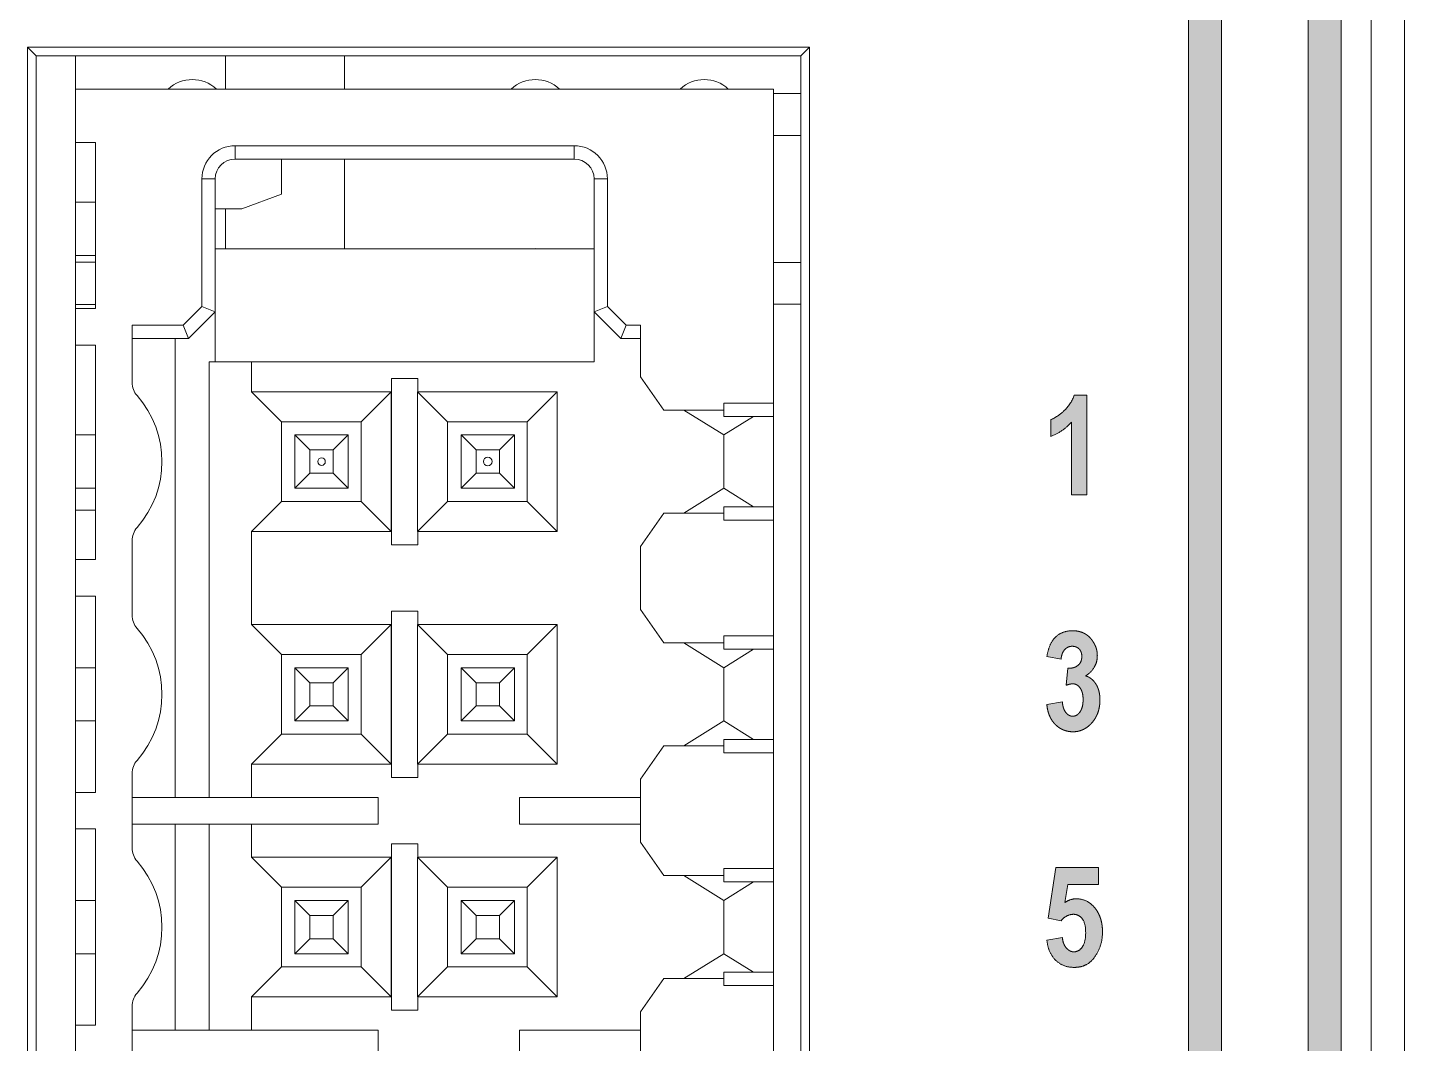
# Model space of a CAD drawing. Extents: x 222 to 1672, y 144 to 807.
# Drawn here: x 453.25 to 473.96, y 427.89 to 443.16 of the extents above; entities that cross this region are included whole.
import ezdxf

# ---------------------------------------------------------------- set-up
doc = ezdxf.new("R2010")
doc.units = 0
doc.header["$LTSCALE"] = 2
doc.header["$MEASUREMENT"] = 0
doc.linetypes.add('PHANTOM', pattern=[12.7, 6.35, -1.27, 1.27, -1.27, 1.27, -1.27])
doc.layers.get('0').update_dxf_attribs({"linetype": 'CONTINUOUS'})
doc.layers.add('DIM', color=7, linetype='CONTINUOUS')

msp = doc.modelspace()

# ---------------------------------------------------------------- hatches: boundary and pattern name
at = {"layer": 'DIM', "lineweight": 5}
for points in [[(470.71272, 463.32772), (470.71272, 393.826), (468.46272, 391.576), (468.46272, 390.86889), (471.21272, 393.61889), (471.21272, 463.53483), (468.46272, 466.28483), (468.46272, 465.57772)], [(473.01272, 392.87331), (473.01272, 464.28042), (472.02082, 465.27231), (472.02082, 464.56521), (472.51272, 464.07331), (472.51272, 393.08042), (472.02082, 392.58852), (472.02082, 391.88141)]]:
    msp.add_hatch(color=256, dxfattribs=at).paths.add_polyline_path(points, flags=0)
h = msp.add_hatch(color=256, dxfattribs=at)
edge = h.paths.add_edge_path(flags=0)
edge.add_line((468.64181, 437.26673), (468.64181, 437.01349))
edge.add_spline(control_points=[(468.64181, 437.01349), (468.70081, 437.03742), (468.7574, 437.0659), (468.86231, 437.13853), (468.90953, 437.18164), (468.9535, 437.22777)], knot_values=[0, 0, 0, 0, 0.5, 0.5, 1, 1, 1, 1], weights=[1, 1, 1, 1, 1, 1], degree=3, periodic=0)
edge.add_line((468.9535, 437.22777), (468.9535, 436.13686))
edge.add_line((468.9535, 436.13686), (469.18727, 436.13686))
edge.add_line((469.18727, 436.13686), (469.18727, 437.63686))
edge.add_line((469.18727, 437.63686), (468.9952, 437.63686))
edge.add_spline(control_points=[(468.9952, 437.63686), (468.96743, 437.55316), (468.91967, 437.47747), (468.82549, 437.38446), (468.79191, 437.35603), (468.7212, 437.305), (468.68228, 437.28473), (468.64181, 437.26673)], knot_values=[0, 0, 0, 0, 0.5, 0.5, 0.75, 0.75, 1, 1, 1, 1], weights=[1, 1, 1, 1, 1, 1, 1, 1], degree=3, periodic=0)
h = msp.add_hatch(color=256, dxfattribs=at)
edge = h.paths.add_edge_path(flags=0)
edge.add_spline(control_points=[(469.12883, 433.05937), (469.12839, 433.04076), (469.12756, 433.00536), (469.11901, 432.9555), (469.10533, 432.9117), (469.08548, 432.87503), (469.06188, 432.8455), (469.03528, 432.82352), (469.00527, 432.81011), (468.98417, 432.80847), (468.97359, 432.80764)], knot_values=[0, 0, 0, 0, 0.17047561, 0.32435805, 0.46235463, 0.58933445, 0.70442305, 0.80701181, 0.90328386, 1, 1, 1, 1], weights=[1, 1, 1, 1, 1, 1, 1, 1, 1, 1, 1], degree=3, periodic=0)
edge.add_spline(control_points=[(468.97359, 432.80764), (468.96386, 432.80825), (468.94443, 432.80947), (468.91655, 432.82053), (468.89122, 432.83858), (468.86792, 432.86285), (468.84821, 432.89386), (468.83309, 432.93121), (468.82211, 432.97442), (468.81885, 433.00553), (468.81714, 433.02193)], knot_values=[0, 0, 0, 0, 0.09978682, 0.19919653, 0.3033972, 0.41777866, 0.5431016, 0.67874571, 0.83058698, 1, 1, 1, 1], weights=[1, 1, 1, 1, 1, 1, 1, 1, 1, 1, 1], degree=3, periodic=0)
edge.add_line((468.81714, 433.02193), (468.58337, 432.98297))
edge.add_spline(control_points=[(468.58337, 432.98297), (468.58504, 432.96751), (468.58831, 432.93732), (468.5974, 432.89362), (468.60878, 432.85231), (468.62349, 432.81356), (468.64087, 432.77719), (468.66089, 432.74318), (468.68424, 432.71201), (468.71012, 432.6835), (468.7379, 432.65752), (468.76791, 432.63539), (468.79917, 432.61621), (468.83204, 432.6007), (468.86645, 432.58876), (468.90233, 432.58023), (468.93975, 432.57497), (468.96525, 432.57424), (468.97816, 432.57387)], knot_values=[0, 0, 0, 0, 0.07412331, 0.14472781, 0.21259122, 0.27828776, 0.34213527, 0.40462425, 0.46617507, 0.52749911, 0.58810882, 0.64724021, 0.70499945, 0.76279314, 0.82018025, 0.87839377, 0.93847773, 1, 1, 1, 1], weights=[1, 1, 1, 1, 1, 1, 1, 1, 1, 1, 1, 1, 1, 1, 1, 1, 1, 1, 1], degree=3, periodic=0)
edge.add_spline(control_points=[(468.97816, 432.57387), (468.99167, 432.57428), (469.01846, 432.57508), (469.0578, 432.5816), (469.09573, 432.59245), (469.1323, 432.60724), (469.16718, 432.62682), (469.20097, 432.64995), (469.23293, 432.67792), (469.26305, 432.70971), (469.29102, 432.74445), (469.31547, 432.78194), (469.33581, 432.82186), (469.35311, 432.86369), (469.36616, 432.90798), (469.37504, 432.95449), (469.3812, 433.00309), (469.38178, 433.03631), (469.38207, 433.05328)], knot_values=[0, 0, 0, 0, 0.05813497, 0.11518482, 0.17100576, 0.22758443, 0.28443857, 0.34279925, 0.40344932, 0.46674195, 0.53102625, 0.595073, 0.65891116, 0.72351477, 0.78953184, 0.8571599, 0.92705732, 1, 1, 1, 1], weights=[1, 1, 1, 1, 1, 1, 1, 1, 1, 1, 1, 1, 1, 1, 1, 1, 1, 1, 1], degree=3, periodic=0)
edge.add_spline(control_points=[(469.38207, 433.05328), (469.3819, 433.06495), (469.38156, 433.08772), (469.37888, 433.1212), (469.37383, 433.15305), (469.36771, 433.18367), (469.35897, 433.21255), (469.34904, 433.24024), (469.33691, 433.26632), (469.32277, 433.29073), (469.30748, 433.31337), (469.29083, 433.33399), (469.27324, 433.35266), (469.2543, 433.36906), (469.23443, 433.38359), (469.21321, 433.39569), (469.19115, 433.40629), (469.17557, 433.41121), (469.16779, 433.41367)], knot_values=[0, 0, 0, 0, 0.07779244, 0.15175191, 0.22357525, 0.29267284, 0.35964653, 0.42446906, 0.48860723, 0.55101084, 0.6123427, 0.67053351, 0.7274531, 0.78305187, 0.83729346, 0.89122646, 0.94568259, 1, 1, 1, 1], weights=[1, 1, 1, 1, 1, 1, 1, 1, 1, 1, 1, 1, 1, 1, 1, 1, 1, 1, 1], degree=3, periodic=0)
edge.add_spline(control_points=[(469.16779, 433.41367), (469.21868, 433.44875), (469.26565, 433.49111), (469.31236, 433.56989), (469.32436, 433.5989), (469.33967, 433.65838), (469.34212, 433.689), (469.34311, 433.71988)], knot_values=[0, 0, 0, 0, 0.5, 0.5, 0.75, 0.75, 1, 1, 1, 1], weights=[1, 1, 1, 1, 1, 1, 1, 1], degree=3, periodic=0)
edge.add_spline(control_points=[(469.34311, 433.71988), (469.34285, 433.73146), (469.34233, 433.75453), (469.33717, 433.78875), (469.32934, 433.82228), (469.3183, 433.85499), (469.30421, 433.88691), (469.28678, 433.91792), (469.26622, 433.94827), (469.2427, 433.97737), (469.21701, 434.00492), (469.18798, 434.02832), (469.15728, 434.04871), (469.12399, 434.06477), (469.08885, 434.07771), (469.05138, 434.08678), (469.01171, 434.09236), (468.98447, 434.09302), (468.97055, 434.09336)], knot_values=[0, 0, 0, 0, 0.05908942, 0.11767525, 0.17620613, 0.23466595, 0.29355309, 0.35405953, 0.41596139, 0.4804162, 0.54487726, 0.60779952, 0.670277, 0.73257396, 0.79597172, 0.86102903, 0.92898922, 1, 1, 1, 1], weights=[1, 1, 1, 1, 1, 1, 1, 1, 1, 1, 1, 1, 1, 1, 1, 1, 1, 1, 1], degree=3, periodic=0)
edge.add_spline(control_points=[(468.97055, 434.09336), (468.91934, 434.0921), (468.86838, 434.08556), (468.77373, 434.04708), (468.73085, 434.01741), (468.66364, 433.94202), (468.63906, 433.89612), (468.60361, 433.80251), (468.59265, 433.75341), (468.58337, 433.70375)], knot_values=[0, 0, 0, 0, 0.25, 0.25, 0.5, 0.5, 0.75, 0.75, 1, 1, 1, 1], weights=[1, 1, 1, 1, 1, 1, 1, 1, 1, 1], degree=3, periodic=0)
edge.add_line((468.58337, 433.70375), (468.79766, 433.66478))
edge.add_spline(control_points=[(468.79766, 433.66478), (468.79945, 433.67998), (468.80284, 433.70875), (468.81447, 433.74866), (468.8309, 433.78276), (468.85195, 433.81081), (468.87676, 433.83242), (468.90373, 433.84828), (468.93318, 433.85792), (468.95353, 433.85903), (468.96385, 433.85959)], knot_values=[0, 0, 0, 0, 0.16194959, 0.30655007, 0.43831129, 0.56110682, 0.67540773, 0.78477207, 0.89086849, 1, 1, 1, 1], weights=[1, 1, 1, 1, 1, 1, 1, 1, 1, 1, 1], degree=3, periodic=0)
edge.add_spline(control_points=[(468.96385, 433.85959), (468.97405, 433.85918), (468.99383, 433.85837), (469.02208, 433.85059), (469.04724, 433.83746), (469.06936, 433.81973), (469.08759, 433.79733), (469.10048, 433.77044), (469.10818, 433.73978), (469.10895, 433.7181), (469.10935, 433.70679)], knot_values=[0, 0, 0, 0, 0.128392, 0.24917171, 0.36594534, 0.48427263, 0.60439962, 0.72688955, 0.85757027, 1, 1, 1, 1], weights=[1, 1, 1, 1, 1, 1, 1, 1, 1, 1, 1], degree=3, periodic=0)
edge.add_spline(control_points=[(469.10935, 433.70679), (469.10881, 433.69321), (469.10778, 433.66723), (469.09701, 433.63073), (469.07978, 433.59847), (469.06256, 433.582), (469.05395, 433.57377)], knot_values=[0, 0, 0, 0, 0.27298688, 0.52221665, 0.76123093, 1, 1, 1, 1], weights=[1, 1, 1, 1, 1, 1, 1], degree=3, periodic=0)
edge.add_spline(control_points=[(469.05395, 433.57377), (469.04398, 433.56639), (469.02369, 433.55135), (468.98682, 433.53742), (468.94558, 433.52905), (468.91641, 433.52864), (468.90115, 433.52842)], knot_values=[0, 0, 0, 0, 0.22771199, 0.46352068, 0.71916438, 1, 1, 1, 1], weights=[1, 1, 1, 1, 1, 1, 1], degree=3, periodic=0)
edge.add_line((468.90115, 433.52842), (468.87558, 433.27304))
edge.add_spline(control_points=[(468.87558, 433.27304), (468.88486, 433.27635), (468.90264, 433.28269), (468.92877, 433.28913), (468.95271, 433.29402), (468.96809, 433.29445), (468.97542, 433.29465)], knot_values=[0, 0, 0, 0, 0.28789967, 0.55114676, 0.7861535, 1, 1, 1, 1], weights=[1, 1, 1, 1, 1, 1, 1], degree=3, periodic=0)
edge.add_spline(control_points=[(468.97542, 433.29465), (468.98579, 433.29393), (469.00645, 433.29248), (469.03568, 433.2795), (469.06239, 433.25954), (469.0857, 433.23164), (469.10516, 433.19716), (469.11894, 433.15629), (469.12758, 433.10975), (469.1284, 433.07676), (469.12883, 433.05937)], knot_values=[0, 0, 0, 0, 0.09956451, 0.19816423, 0.30297671, 0.41878204, 0.54575416, 0.68242551, 0.83257821, 1, 1, 1, 1], weights=[1, 1, 1, 1, 1, 1, 1, 1, 1, 1, 1], degree=3, periodic=0)
h = msp.add_hatch(color=256, dxfattribs=at)
edge = h.paths.add_edge_path(flags=0)
edge.add_spline(control_points=[(469.16779, 429.55512), (469.16684, 429.49198), (469.16245, 429.42717), (469.12211, 429.34172), (469.10304, 429.31554), (469.05317, 429.27588), (469.02219, 429.2654), (468.99033, 429.26413)], knot_values=[0, 0, 0, 0, 0.5, 0.5, 0.75, 0.75, 1, 1, 1, 1], weights=[1, 1, 1, 1, 1, 1, 1, 1], degree=3, periodic=0)
edge.add_spline(control_points=[(468.99033, 429.26413), (468.9802, 429.26487), (468.95978, 429.26635), (468.93009, 429.27767), (468.90237, 429.29644), (468.87597, 429.32115), (468.85323, 429.35262), (468.8355, 429.38985), (468.82296, 429.43229), (468.81913, 429.46261), (468.81714, 429.47842)], knot_values=[0, 0, 0, 0, 0.10076873, 0.20307102, 0.3118128, 0.43261785, 0.56136457, 0.69604168, 0.84151076, 1, 1, 1, 1], weights=[1, 1, 1, 1, 1, 1, 1, 1, 1, 1, 1], degree=3, periodic=0)
edge.add_line((468.81714, 429.47842), (468.58337, 429.43946))
edge.add_spline(control_points=[(468.58337, 429.43946), (468.59026, 429.38611), (468.60104, 429.33305), (468.64071, 429.23407), (468.66893, 429.18709), (468.74319, 429.10979), (468.78802, 429.07914), (468.88739, 429.03855), (468.94108, 429.03126), (468.9949, 429.03037)], knot_values=[0, 0, 0, 0, 0.25, 0.25, 0.5, 0.5, 0.75, 0.75, 1, 1, 1, 1], weights=[1, 1, 1, 1, 1, 1, 1, 1, 1, 1], degree=3, periodic=0)
edge.add_spline(control_points=[(468.9949, 429.03037), (469.02659, 429.03143), (469.05819, 429.03323), (469.12017, 429.04707), (469.15019, 429.05772), (469.23371, 429.1021), (469.27972, 429.14931), (469.34909, 429.25549), (469.37634, 429.31359), (469.41246, 429.43483), (469.41961, 429.49737), (469.42103, 429.56091)], knot_values=[0, 0, 0, 0, 0.125, 0.125, 0.25, 0.25, 0.5, 0.5, 0.75, 0.75, 1, 1, 1, 1], weights=[1, 1, 1, 1, 1, 1, 1, 1, 1, 1, 1, 1], degree=3, periodic=0)
edge.add_spline(control_points=[(469.42103, 429.56091), (469.42066, 429.58041), (469.41991, 429.61861), (469.41321, 429.67445), (469.40329, 429.72755), (469.38805, 429.77746), (469.36927, 429.82466), (469.34602, 429.86892), (469.3187, 429.91044), (469.29704, 429.93532), (469.28619, 429.94778)], knot_values=[0, 0, 0, 0, 0.13938408, 0.27301762, 0.40163792, 0.52511824, 0.64555613, 0.76432401, 0.88203248, 1, 1, 1, 1], weights=[1, 1, 1, 1, 1, 1, 1, 1, 1, 1, 1], degree=3, periodic=0)
edge.add_spline(control_points=[(469.28619, 429.94778), (469.25212, 429.98306), (469.2129, 430.01366), (469.1242, 430.05349), (469.07502, 430.06158), (469.02594, 430.06284)], knot_values=[0, 0, 0, 0, 0.5, 0.5, 1, 1, 1, 1], weights=[1, 1, 1, 1, 1, 1], degree=3, periodic=0)
edge.add_spline(control_points=[(469.02594, 430.06284), (468.99563, 430.0613), (468.96574, 430.05729), (468.90805, 430.03738), (468.88138, 430.02233), (468.85549, 430.00622)], knot_values=[0, 0, 0, 0, 0.5, 0.5, 1, 1, 1, 1], weights=[1, 1, 1, 1, 1, 1], degree=3, periodic=0)
edge.add_line((468.85549, 430.00622), (468.89719, 430.27712))
edge.add_line((468.89719, 430.27712), (469.36259, 430.27712))
edge.add_line((469.36259, 430.27712), (469.36259, 430.53037))
edge.add_line((469.36259, 430.53037), (468.71974, 430.53037))
edge.add_line((468.71974, 430.53037), (468.60285, 429.77063))
edge.add_line((468.60285, 429.77063), (468.79705, 429.73167))
edge.add_spline(control_points=[(468.79705, 429.73167), (468.82109, 429.75863), (468.84751, 429.78406), (468.90999, 429.81921), (468.94571, 429.82784), (468.98181, 429.82907)], knot_values=[0, 0, 0, 0, 0.5, 0.5, 1, 1, 1, 1], weights=[1, 1, 1, 1, 1, 1], degree=3, periodic=0)
edge.add_spline(control_points=[(468.98181, 429.82907), (469.0131, 429.82854), (469.04446, 429.82097), (469.09635, 429.78682), (469.11773, 429.76299), (469.16212, 429.6809), (469.16676, 429.61718), (469.16779, 429.55512)], knot_values=[0, 0, 0, 0, 0.25, 0.25, 0.5, 0.5, 1, 1, 1, 1], weights=[1, 1, 1, 1, 1, 1, 1, 1], degree=3, periodic=0)

# ---------------------------------------------------------------- linework, layer by layer
at = {"linetype": 'Continuous', "lineweight": 5}
for p, q in [((473.46272, 380.57686), (473.46272, 476.57686)), ((473.96272, 476.57686), (473.96272, 380.57686)), ((473.01272, 392.87331), (473.01272, 464.28042)), ((472.51272, 464.07331), (472.51272, 393.08041)), ((471.21272, 393.61889), (471.21272, 463.53483)), ((470.71272, 463.32773), (470.71272, 393.826)), ((465.01374, 442.86788), (453.2517, 442.86788)), ((453.2517, 442.86788), (453.2517, 398.90584)), ((453.38272, 442.73686), (453.2517, 442.86788)), ((464.88272, 442.73686), (465.01374, 442.86788)), ((465.01374, 398.90584), (465.01374, 442.86788)), ((453.38272, 442.73686), (464.88272, 442.73686)), ((453.38272, 399.03686), (453.38272, 442.73686)), ((453.97398, 442.73686), (453.97398, 442.23684)), ((456.22998, 442.23684), (456.22998, 442.73686)), ((458.01998, 442.23684), (458.01998, 442.73686)), ((464.88272, 442.73686), (464.88272, 399.03686)), ((453.97398, 442.23684), (464.47398, 442.23684)), ((453.97398, 441.43684), (453.97398, 442.23684)), ((464.47398, 437.51684), (464.47398, 442.23684)), ((464.88272, 442.17184), (464.47398, 442.17184)), ((453.97398, 441.43684), (454.27398, 441.43684)), ((453.97398, 441.43684), (453.97398, 438.93684)), ((454.27398, 438.93684), (454.27398, 441.43684)), ((456.37398, 441.38684), (461.47398, 441.38684)), ((456.37398, 441.38684), (456.37398, 441.18684)), ((461.47398, 441.38684), (461.47398, 441.18684)), ((464.88272, 441.54184), (464.47398, 441.54184)), ((456.37398, 441.18684), (461.47398, 441.18684)), ((457.07398, 440.65584), (457.07398, 441.18684)), ((458.01998, 439.83684), (458.01998, 441.18684)), ((455.87398, 438.96968), (455.87398, 440.88684)), ((455.87398, 440.88684), (456.07398, 440.88684)), ((456.07398, 438.88684), (456.07398, 440.88684)), ((461.97398, 440.88684), (461.77398, 440.88684)), ((461.77398, 440.88684), (461.77398, 438.88684)), ((461.97398, 440.88684), (461.97398, 438.96968)), ((454.27398, 440.53684), (453.97398, 440.53684)), ((456.47398, 440.43684), (457.07398, 440.65584)), ((456.07398, 440.43684), (456.47398, 440.43684)), ((456.22998, 439.83684), (456.22998, 440.43684)), ((454.27398, 439.73684), (453.97398, 439.73684)), ((461.77398, 439.83684), (456.07398, 439.83684)), ((454.27398, 439.63684), (453.97398, 439.63684)), ((464.88272, 439.63184), (464.47398, 439.63184)), ((453.97398, 438.99684), (454.27398, 438.99684)), ((453.97398, 438.93684), (454.27398, 438.93684)), ((453.97398, 438.38684), (453.97398, 438.93684)), ((455.59114, 438.68684), (455.87398, 438.96968)), ((455.67398, 438.48684), (456.07398, 438.88684)), ((456.07398, 438.88684), (455.87398, 438.96968)), ((456.07398, 438.88684), (456.07398, 438.13684)), ((461.77398, 438.88684), (461.97398, 438.96968)), ((461.77398, 438.88684), (462.17398, 438.48684)), ((461.77398, 438.13684), (461.77398, 438.88684)), ((461.97398, 438.96968), (462.25682, 438.68684)), ((464.88272, 439.00184), (464.47398, 439.00184)), ((455.59114, 438.68684), (454.82398, 438.68684)), ((454.82398, 437.82702), (454.82398, 438.68684)), ((455.67398, 438.48684), (455.59114, 438.68684)), ((462.17398, 438.48684), (462.25682, 438.68684)), ((462.47398, 438.68684), (462.25682, 438.68684)), ((462.47398, 438.68684), (462.47398, 437.91184)), ((455.67398, 438.48684), (454.82398, 438.48684)), ((455.47398, 431.58684), (455.47398, 438.48684)), ((462.47398, 438.48684), (462.17398, 438.48684)), ((453.97398, 438.38684), (454.27398, 438.38684)), ((453.97398, 438.38684), (453.97398, 435.16184)), ((454.27398, 438.38684), (454.27398, 435.16184)), ((456.61935, 438.13684), (455.98398, 438.13684)), ((455.98398, 438.13684), (455.98398, 431.58684)), ((456.61935, 438.13684), (456.61935, 437.68684)), ((456.61935, 438.13684), (461.77398, 438.13684)), ((459.12398, 437.88684), (458.72398, 437.88684)), ((458.72398, 437.88684), (458.72398, 435.38684)), ((459.12398, 437.68684), (459.12398, 437.88684)), ((462.47398, 437.91184), (462.82398, 437.41184)), ((456.61935, 437.68684), (457.06939, 437.23685)), ((458.71935, 437.68684), (456.61935, 437.68684)), ((458.71935, 437.68684), (458.26935, 437.23684)), ((458.71935, 435.58684), (458.71935, 437.68684)), ((459.11935, 437.68684), (459.12398, 437.68684)), ((459.11935, 437.68684), (459.56935, 437.23684)), ((459.11935, 437.68684), (459.11935, 435.58684)), ((461.21935, 437.68684), (459.12398, 437.68684)), ((461.21935, 437.68684), (460.76935, 437.23684)), ((461.21935, 435.58684), (461.21935, 437.68684)), ((463.72398, 437.51684), (464.47398, 437.51684)), ((463.72398, 437.41184), (463.72398, 437.51684)), ((464.47398, 437.51684), (464.47398, 437.31684)), ((458.26935, 437.23684), (457.06936, 437.23684)), ((457.0694, 437.23684), (457.0694, 436.03684)), ((458.26935, 436.03684), (458.26935, 437.23684)), ((460.76935, 437.23684), (459.56935, 437.23684)), ((459.56935, 437.23684), (459.56935, 436.03684)), ((460.76935, 436.03684), (460.76935, 437.23684)), ((463.72398, 437.41184), (462.82398, 437.41184)), ((463.12398, 437.41184), (463.72398, 437.03684)), ((463.72398, 437.41184), (463.72398, 437.31684)), ((464.47398, 437.31684), (463.72398, 437.31684)), ((463.72398, 437.03684), (464.17197, 437.31684)), ((464.47398, 435.95684), (464.47398, 437.31684)), ((454.27398, 437.03684), (453.97398, 437.03684)), ((458.07398, 437.03684), (457.27398, 437.03684)), ((457.27398, 437.03684), (457.49898, 436.81184)), ((457.27398, 437.03684), (457.27398, 436.23684)), ((458.07398, 437.03684), (457.84898, 436.81184)), ((458.07398, 436.23684), (458.07398, 437.03684)), ((460.57398, 437.03684), (459.77398, 437.03684)), ((459.77398, 437.03684), (459.99898, 436.81184)), ((459.77398, 437.03684), (459.77398, 436.23684)), ((460.57398, 437.03684), (460.34898, 436.81184)), ((460.57398, 436.23684), (460.57398, 437.03684)), ((463.72398, 437.03684), (463.72398, 436.23684)), ((457.84898, 436.81184), (457.49898, 436.81184)), ((457.49898, 436.81184), (457.49898, 436.46184)), ((457.84898, 436.46184), (457.84898, 436.81184)), ((460.34898, 436.81184), (459.99898, 436.81184)), ((459.99898, 436.81184), (459.99898, 436.46184)), ((460.34898, 436.46184), (460.34898, 436.81184)), ((457.27398, 436.23684), (457.49898, 436.46184)), ((457.49898, 436.46184), (457.84898, 436.46184)), ((458.07398, 436.23684), (457.84898, 436.46184)), ((459.77398, 436.23684), (459.99898, 436.46184)), ((459.99898, 436.46184), (460.34898, 436.46184)), ((460.57398, 436.23684), (460.34898, 436.46184)), ((454.27398, 436.23684), (453.97398, 436.23684)), ((457.27398, 436.23684), (458.07398, 436.23684)), ((459.77398, 436.23684), (460.57398, 436.23684)), ((463.72398, 436.23684), (463.12398, 435.86184)), ((464.17199, 435.95684), (463.72398, 436.23684)), ((456.61935, 435.58684), (457.06939, 436.03683)), ((457.06936, 436.03684), (458.26935, 436.03684)), ((458.71935, 435.58684), (458.26935, 436.03684)), ((459.11935, 435.58684), (459.56935, 436.03684)), ((459.56935, 436.03684), (460.76935, 436.03684)), ((461.21935, 435.58684), (460.76935, 436.03684)), ((453.97398, 435.90684), (454.27398, 435.90684)), ((462.82398, 435.86184), (462.47398, 435.36184)), ((463.72398, 435.86184), (462.82398, 435.86184)), ((463.72398, 435.95684), (463.72398, 435.86184)), ((464.47398, 435.95684), (463.72398, 435.95684)), ((463.72398, 435.75684), (463.72398, 435.86184)), ((464.47398, 435.95684), (464.47398, 435.75684)), ((456.61935, 435.58684), (456.61935, 434.18684)), ((456.61935, 435.58684), (458.71935, 435.58684)), ((459.11935, 435.58684), (459.12398, 435.58684)), ((459.12398, 435.58684), (461.21935, 435.58684)), ((459.12398, 435.38684), (459.12398, 435.58684)), ((463.72398, 435.75684), (464.47398, 435.75684)), ((464.47398, 434.01684), (464.47398, 435.75684)), ((454.82398, 435.44584), (454.82398, 434.32702)), ((458.72398, 435.38684), (459.12398, 435.38684)), ((462.47398, 434.41184), (462.47398, 435.36184)), ((453.97398, 435.16184), (453.97398, 434.61184)), ((454.27398, 435.16184), (453.97398, 435.16184)), ((453.97398, 434.61184), (454.27398, 434.61184)), ((453.97398, 434.61184), (453.97398, 431.66184)), ((454.27398, 431.66184), (454.27398, 434.61184)), ((459.12398, 434.38684), (458.72398, 434.38684)), ((458.72398, 434.38684), (458.72398, 431.88684)), ((459.12398, 434.18684), (459.12398, 434.38684)), ((462.47398, 434.41184), (462.82398, 433.91184)), ((458.71935, 434.18684), (456.61935, 434.18684)), ((456.61935, 434.18684), (457.06939, 433.73685)), ((458.71935, 434.18684), (458.26935, 433.73684)), ((458.71935, 432.08684), (458.71935, 434.18684)), ((459.11935, 434.18684), (459.12398, 434.18684)), ((459.11935, 434.18684), (459.56935, 433.73684)), ((459.11935, 434.18684), (459.11935, 432.08684)), ((461.21935, 434.18684), (459.12398, 434.18684)), ((461.21935, 434.18684), (460.76935, 433.73684)), ((461.21935, 432.08684), (461.21935, 434.18684)), ((463.72398, 433.91184), (462.82398, 433.91184)), ((463.12398, 433.91184), (463.72398, 433.53684)), ((463.72398, 434.01684), (464.47398, 434.01684)), ((463.72398, 433.91184), (463.72398, 434.01684)), ((463.72398, 433.91184), (463.72398, 433.81684)), ((464.47398, 434.01684), (464.47398, 433.81684)), ((458.26935, 433.73684), (457.06936, 433.73684)), ((457.0694, 433.73684), (457.0694, 432.53684)), ((458.26935, 432.53684), (458.26935, 433.73684)), ((460.76935, 433.73684), (459.56935, 433.73684)), ((459.56935, 433.73684), (459.56935, 432.53684)), ((460.76935, 432.53684), (460.76935, 433.73684)), ((464.47398, 433.81684), (463.72398, 433.81684)), ((463.72398, 433.53684), (464.17197, 433.81684)), ((464.47398, 432.45684), (464.47398, 433.81684)), ((454.27398, 433.53684), (453.97398, 433.53684)), ((458.07398, 433.53684), (457.27398, 433.53684)), ((457.27398, 433.53684), (457.49898, 433.31184)), ((457.27398, 433.53684), (457.27398, 432.73684)), ((458.07398, 433.53684), (457.84898, 433.31184)), ((458.07398, 432.73684), (458.07398, 433.53684)), ((459.77398, 433.53684), (459.77398, 432.73684)), ((459.77398, 433.53684), (459.99898, 433.31184)), ((460.57398, 433.53684), (459.77398, 433.53684)), ((460.57398, 433.53684), (460.34898, 433.31184)), ((460.57398, 432.73684), (460.57398, 433.53684)), ((463.72398, 433.53684), (463.72398, 432.73684)), ((457.84898, 433.31184), (457.49898, 433.31184)), ((457.49898, 433.31184), (457.49898, 432.96184)), ((457.84898, 432.96184), (457.84898, 433.31184)), ((459.99898, 433.31184), (459.99898, 432.96184)), ((460.34898, 433.31184), (459.99898, 433.31184)), ((460.34898, 432.96184), (460.34898, 433.31184)), ((457.27398, 432.73684), (457.49898, 432.96184)), ((457.49898, 432.96184), (457.84898, 432.96184)), ((458.07398, 432.73684), (457.84898, 432.96184)), ((459.77398, 432.73684), (459.99898, 432.96184)), ((459.99898, 432.96184), (460.34898, 432.96184)), ((460.57398, 432.73684), (460.34898, 432.96184)), ((454.27398, 432.73684), (453.97398, 432.73684)), ((457.27398, 432.73684), (458.07398, 432.73684)), ((459.77398, 432.73684), (460.57398, 432.73684)), ((463.72398, 432.73684), (463.12398, 432.36184)), ((464.17199, 432.45684), (463.72398, 432.73684)), ((456.61935, 432.08684), (457.06939, 432.53683)), ((457.06936, 432.53684), (458.26935, 432.53684)), ((458.71935, 432.08684), (458.26935, 432.53684)), ((459.11935, 432.08684), (459.56935, 432.53684)), ((459.56935, 432.53684), (460.76935, 432.53684)), ((461.21935, 432.08684), (460.76935, 432.53684)), ((463.72398, 432.45684), (463.72398, 432.36184)), ((464.47398, 432.45684), (463.72398, 432.45684)), ((464.47398, 432.45684), (464.47398, 432.25684)), ((462.82398, 432.36184), (462.47398, 431.86184)), ((463.72398, 432.36184), (462.82398, 432.36184)), ((463.72398, 432.25684), (463.72398, 432.36184)), ((463.72398, 432.25684), (464.47398, 432.25684)), ((464.47398, 430.51684), (464.47398, 432.25684)), ((456.61935, 432.08684), (458.71935, 432.08684)), ((456.61935, 432.08684), (456.61935, 431.58684)), ((459.11935, 432.08684), (459.12398, 432.08684)), ((459.12398, 432.08684), (461.21935, 432.08684)), ((459.12398, 431.88684), (459.12398, 432.08684)), ((454.82398, 431.94584), (454.82398, 430.82702)), ((458.72398, 431.88684), (459.12398, 431.88684)), ((462.47398, 430.91184), (462.47398, 431.86184)), ((453.97398, 431.66184), (453.97398, 431.11184)), ((454.27398, 431.66184), (453.97398, 431.66184)), ((454.82398, 431.58684), (458.5238, 431.58684)), ((458.5238, 431.18684), (458.5238, 431.58684)), ((460.65398, 431.18684), (460.65398, 431.58684)), ((460.65398, 431.58684), (462.47398, 431.58684)), ((453.97398, 431.11184), (454.27398, 431.11184)), ((453.97398, 431.11184), (453.97398, 430.55884)), ((454.27398, 428.16184), (454.27398, 431.11184)), ((454.82398, 431.18684), (458.5238, 431.18684)), ((455.47398, 428.08684), (455.47398, 431.18684)), ((455.98398, 431.18684), (455.98398, 428.08684)), ((456.61935, 431.18684), (456.61935, 430.68684)), ((460.65398, 431.18684), (462.47398, 431.18684)), ((459.12398, 430.88684), (458.72398, 430.88684)), ((458.72398, 430.88684), (458.72398, 428.38684)), ((459.12398, 430.68684), (459.12398, 430.88684)), ((462.47398, 430.91184), (462.82398, 430.41184)), ((456.61935, 430.68684), (457.06939, 430.23685)), ((458.71935, 430.68684), (456.61935, 430.68684)), ((458.71935, 430.68684), (458.26935, 430.23684)), ((458.71935, 428.58684), (458.71935, 430.68684)), ((459.11935, 430.68684), (459.12398, 430.68684)), ((459.11935, 430.68684), (459.56935, 430.23684)), ((459.11935, 430.68684), (459.11935, 428.58684)), ((461.21935, 430.68684), (459.12398, 430.68684)), ((461.21935, 430.68684), (460.76935, 430.23684)), ((461.21935, 428.58684), (461.21935, 430.68684)), ((453.97398, 430.55884), (453.97398, 428.45009)), ((463.72398, 430.41184), (462.82398, 430.41184)), ((463.12398, 430.41184), (463.72398, 430.03684)), ((463.72398, 430.51684), (464.47398, 430.51684)), ((463.72398, 430.41184), (463.72398, 430.51684)), ((463.72398, 430.41184), (463.72398, 430.31684)), ((464.47398, 430.51684), (464.47398, 430.31684)), ((458.26935, 430.23684), (457.06936, 430.23684)), ((457.0694, 430.23684), (457.0694, 429.03684)), ((458.26935, 429.03684), (458.26935, 430.23684)), ((460.76935, 430.23684), (459.56935, 430.23684)), ((459.56935, 430.23684), (459.56935, 429.03684)), ((460.76935, 429.03684), (460.76935, 430.23684)), ((464.47398, 430.31684), (463.72398, 430.31684)), ((463.72398, 430.03684), (464.17197, 430.31684)), ((464.47398, 428.95684), (464.47398, 430.31684)), ((454.27398, 430.03684), (453.97398, 430.03684)), ((457.27398, 430.03684), (457.27398, 429.23684)), ((457.27398, 430.03684), (457.49898, 429.81184)), ((458.07398, 430.03684), (457.27398, 430.03684)), ((458.07398, 430.03684), (457.84898, 429.81184)), ((458.07398, 429.23684), (458.07398, 430.03684)), ((460.57398, 430.03684), (459.77398, 430.03684)), ((459.77398, 430.03684), (459.99898, 429.81184)), ((459.77398, 430.03684), (459.77398, 429.23684)), ((460.57398, 430.03684), (460.34898, 429.81184)), ((460.57398, 429.23684), (460.57398, 430.03684)), ((463.72398, 430.03684), (463.72398, 429.23684)), ((457.49898, 429.81184), (457.49898, 429.46184)), ((457.84898, 429.81184), (457.49898, 429.81184)), ((457.84898, 429.46184), (457.84898, 429.81184)), ((460.34898, 429.81184), (459.99898, 429.81184)), ((459.99898, 429.81184), (459.99898, 429.46184)), ((460.34898, 429.46184), (460.34898, 429.81184)), ((457.27398, 429.23684), (457.49898, 429.46184)), ((457.49898, 429.46184), (457.84898, 429.46184)), ((458.07398, 429.23684), (457.84898, 429.46184)), ((459.77398, 429.23684), (459.99898, 429.46184)), ((459.99898, 429.46184), (460.34898, 429.46184)), ((460.57398, 429.23684), (460.34898, 429.46184)), ((454.27398, 429.23684), (453.97398, 429.23684)), ((457.27398, 429.23684), (458.07398, 429.23684)), ((459.77398, 429.23684), (460.57398, 429.23684)), ((463.72398, 429.23684), (463.12398, 428.86184)), ((464.17199, 428.95684), (463.72398, 429.23684)), ((456.61935, 428.58684), (457.06939, 429.03683)), ((457.06936, 429.03684), (458.26935, 429.03684)), ((458.71935, 428.58684), (458.26935, 429.03684)), ((459.11935, 428.58684), (459.56935, 429.03684)), ((459.56935, 429.03684), (460.76935, 429.03684)), ((461.21935, 428.58684), (460.76935, 429.03684)), ((463.72398, 428.95684), (463.72398, 428.86184)), ((464.47398, 428.95684), (463.72398, 428.95684)), ((464.47398, 428.95684), (464.47398, 428.75684)), ((462.82398, 428.86184), (462.47398, 428.36184)), ((463.72398, 428.86184), (462.82398, 428.86184)), ((463.72398, 428.75684), (463.72398, 428.86184)), ((463.72398, 428.75684), (464.47398, 428.75684)), ((464.47398, 427.01684), (464.47398, 428.75684)), ((456.61935, 428.58684), (456.61935, 428.08684)), ((456.61935, 428.58684), (458.71935, 428.58684)), ((459.11935, 428.58684), (459.12398, 428.58684)), ((459.12398, 428.58684), (461.21935, 428.58684)), ((459.12398, 428.38684), (459.12398, 428.58684)), ((453.97398, 428.45009), (453.97398, 428.16184)), ((454.82398, 428.44584), (454.82398, 427.32702)), ((458.72398, 428.38684), (459.12398, 428.38684)), ((462.47398, 427.41184), (462.47398, 428.36184)), ((454.27398, 428.16184), (453.97398, 428.16184)), ((453.97398, 428.16184), (453.97398, 427.61184)), ((454.82398, 428.08684), (458.5238, 428.08684)), ((458.5238, 427.68684), (458.5238, 428.08684)), ((460.65398, 427.68684), (460.65398, 428.08684)), ((460.65398, 428.08684), (462.47398, 428.08684))]:
    msp.add_line(p, q, dxfattribs=at)
at = {"linetype": 'PHANTOM', "lineweight": 5}
for p, q in [((468.9952, 437.63686), (469.18727, 437.63686)), ((469.18727, 437.63686), (469.18727, 436.13686)), ((468.64181, 437.01349), (468.64181, 437.26673)), ((468.9535, 436.13686), (468.9535, 437.22777)), ((469.18727, 436.13686), (468.9535, 436.13686)), ((468.79766, 433.66478), (468.58337, 433.70375)), ((468.87558, 433.27304), (468.90115, 433.52842)), ((468.58337, 432.98297), (468.81714, 433.02193)), ((468.60285, 429.77063), (468.71973, 430.53037)), ((468.71973, 430.53037), (469.36259, 430.53037)), ((469.36259, 430.53037), (469.36259, 430.27712)), ((468.89719, 430.27712), (468.85549, 430.00622)), ((469.36259, 430.27712), (468.89719, 430.27712)), ((468.79705, 429.73167), (468.60285, 429.77063)), ((468.58337, 429.43946), (468.81714, 429.47842))]:
    msp.add_line(p, q, dxfattribs=at)
at = {"linetype": 'Continuous', "lineweight": 5, "flags": 128}
msp.add_lwpolyline([(460.96226, 439.83684), (460.88998, 439.84184), (460.8177, 439.83684)], dxfattribs=at)
at = {"linetype": 'Continuous', "lineweight": 5}
for centre, radius in [((457.67398, 436.63684), 0.05688), ((460.17398, 436.63684), 0.06565)]:
    msp.add_circle(centre, radius, dxfattribs=at)
for centre, radius, start, end in [((455.72998, 441.85684), 0.525, 46.369963, 133.630037), ((460.88998, 441.85684), 0.525, 46.369963, 133.630037), ((463.42998, 441.85684), 0.525, 46.369963, 133.630037), ((456.37398, 440.88684), 0.5, 90, 180), ((461.47398, 440.88684), 0.5, 360, 90), ((456.37398, 440.88684), 0.3, 90, 180), ((461.47398, 440.88684), 0.3, 360, 90), ((455.12398, 437.82702), 0.3, 180, 221.409622), ((453.77398, 436.63643), 1.5, 318.590378, 41.409622), ((455.12398, 435.44584), 0.3, 138.590378, 180), ((455.12398, 434.32702), 0.3, 180, 221.409622), ((453.77398, 433.13643), 1.5, 318.590378, 41.409622), ((455.12398, 431.94584), 0.3, 138.590378, 180), ((455.12398, 430.82702), 0.3, 180, 221.409622), ((453.77398, 429.63643), 1.5, 318.590378, 41.409622), ((455.12398, 428.44584), 0.3, 138.590378, 180)]:
    msp.add_arc(centre, radius, start, end, dxfattribs=at)
at = {"linetype": 'PHANTOM', "lineweight": 5}
for points, knots in [([(468.64181, 437.26673), (468.68228, 437.28473), (468.7212, 437.305), (468.79191, 437.35603), (468.82549, 437.38446), (468.91967, 437.47747), (468.96743, 437.55316), (468.9952, 437.63686)], [0, 0, 0, 0, 0.25, 0.25, 0.5, 0.5, 1, 1, 1, 1]), ([(468.9535, 437.22777), (468.90953, 437.18164), (468.86231, 437.13853), (468.7574, 437.0659), (468.70081, 437.03742), (468.64181, 437.01349)], [0, 0, 0, 0, 0.5, 0.5, 1, 1, 1, 1]), ([(468.58337, 433.70375), (468.59265, 433.75341), (468.60361, 433.80251), (468.63906, 433.89612), (468.66364, 433.94202), (468.73085, 434.01741), (468.77373, 434.04708), (468.86838, 434.08556), (468.91934, 434.0921), (468.97055, 434.09336)], [0, 0, 0, 0, 0.25, 0.25, 0.5, 0.5, 0.75, 0.75, 1, 1, 1, 1]), ([(468.97055, 434.09336), (468.98447, 434.09302), (469.01171, 434.09236), (469.05138, 434.08678), (469.08885, 434.07771), (469.12399, 434.06477), (469.15728, 434.04871), (469.18798, 434.02832), (469.21701, 434.00492), (469.2427, 433.97737), (469.26622, 433.94827), (469.28678, 433.91792), (469.30421, 433.88691), (469.3183, 433.85499), (469.32934, 433.82228), (469.33717, 433.78875), (469.34233, 433.75453), (469.34285, 433.73146), (469.34311, 433.71988)], [0, 0, 0, 0, 0.07101078, 0.13897097, 0.20402828, 0.26742604, 0.329723, 0.39220048, 0.45512274, 0.5195838, 0.58403861, 0.64594047, 0.70644691, 0.76533405, 0.82379387, 0.88232475, 0.94091058, 1, 1, 1, 1]), ([(468.96385, 433.85959), (468.95353, 433.85903), (468.93318, 433.85792), (468.90373, 433.84828), (468.87676, 433.83242), (468.85195, 433.81081), (468.8309, 433.78276), (468.81447, 433.74866), (468.80284, 433.70875), (468.79945, 433.67998), (468.79766, 433.66478)], [0, 0, 0, 0, 0.10913151, 0.21522793, 0.32459227, 0.43889318, 0.56168871, 0.69344993, 0.83805041, 1, 1, 1, 1]), ([(469.10935, 433.70679), (469.10895, 433.7181), (469.10818, 433.73978), (469.10048, 433.77044), (469.08759, 433.79733), (469.06936, 433.81973), (469.04724, 433.83746), (469.02208, 433.85059), (468.99383, 433.85837), (468.97405, 433.85918), (468.96385, 433.85959)], [0, 0, 0, 0, 0.14242973, 0.27311045, 0.39560038, 0.51572737, 0.63405466, 0.75082829, 0.871608, 1, 1, 1, 1]), ([(469.05395, 433.57377), (469.06256, 433.582), (469.07978, 433.59847), (469.09701, 433.63073), (469.10778, 433.66723), (469.10881, 433.69321), (469.10935, 433.70679)], [0, 0, 0, 0, 0.23876907, 0.47778335, 0.72701312, 1, 1, 1, 1]), ([(469.34311, 433.71988), (469.34212, 433.689), (469.33967, 433.65838), (469.32436, 433.5989), (469.31236, 433.56989), (469.26565, 433.49111), (469.21868, 433.44875), (469.16779, 433.41367)], [0, 0, 0, 0, 0.25, 0.25, 0.5, 0.5, 1, 1, 1, 1]), ([(468.90115, 433.52842), (468.91641, 433.52864), (468.94558, 433.52905), (468.98682, 433.53742), (469.02369, 433.55135), (469.04398, 433.56639), (469.05395, 433.57377)], [0, 0, 0, 0, 0.28083562, 0.53647932, 0.77228801, 1, 1, 1, 1]), ([(468.97542, 433.29465), (468.96809, 433.29445), (468.95271, 433.29402), (468.92877, 433.28913), (468.90264, 433.28269), (468.88486, 433.27635), (468.87558, 433.27304)], [0, 0, 0, 0, 0.2138465, 0.44885324, 0.71210033, 1, 1, 1, 1]), ([(469.12883, 433.05937), (469.1284, 433.07676), (469.12758, 433.10975), (469.11894, 433.15629), (469.10516, 433.19716), (469.0857, 433.23164), (469.06239, 433.25954), (469.03568, 433.2795), (469.00645, 433.29248), (468.98579, 433.29393), (468.97542, 433.29465)], [0, 0, 0, 0, 0.16742179, 0.31757449, 0.45424584, 0.58121796, 0.69702329, 0.80183577, 0.90043549, 1, 1, 1, 1]), ([(469.16779, 433.41367), (469.17557, 433.41121), (469.19115, 433.40629), (469.21321, 433.39569), (469.23443, 433.38359), (469.2543, 433.36906), (469.27324, 433.35266), (469.29083, 433.33399), (469.30748, 433.31337), (469.32277, 433.29073), (469.33691, 433.26632), (469.34904, 433.24024), (469.35897, 433.21255), (469.36771, 433.18367), (469.37383, 433.15305), (469.37888, 433.1212), (469.38156, 433.08772), (469.3819, 433.06495), (469.38207, 433.05328)], [0, 0, 0, 0, 0.05431741, 0.10877354, 0.16270654, 0.21694813, 0.2725469, 0.32946649, 0.3876573, 0.44898916, 0.51139277, 0.57553094, 0.64035347, 0.70732716, 0.77642475, 0.84824809, 0.92220756, 1, 1, 1, 1]), ([(468.97816, 432.57387), (468.96525, 432.57424), (468.93975, 432.57497), (468.90233, 432.58023), (468.86645, 432.58876), (468.83204, 432.6007), (468.79917, 432.61621), (468.76791, 432.63539), (468.7379, 432.65752), (468.71012, 432.6835), (468.68424, 432.71201), (468.66089, 432.74318), (468.64087, 432.77719), (468.62349, 432.81356), (468.60878, 432.85231), (468.5974, 432.89362), (468.58831, 432.93732), (468.58504, 432.96751), (468.58337, 432.98297)], [0, 0, 0, 0, 0.06152227, 0.12160623, 0.17981975, 0.23720686, 0.29500055, 0.35275979, 0.41189118, 0.47250089, 0.53382493, 0.59537575, 0.65786473, 0.72171224, 0.78740878, 0.85527219, 0.92587669, 1, 1, 1, 1]), ([(468.81714, 433.02193), (468.81885, 433.00553), (468.82211, 432.97442), (468.83309, 432.93121), (468.84821, 432.89386), (468.86792, 432.86285), (468.89122, 432.83858), (468.91655, 432.82053), (468.94443, 432.80947), (468.96386, 432.80825), (468.97359, 432.80764)], [0, 0, 0, 0, 0.16941302, 0.32125429, 0.4568984, 0.58222134, 0.6966028, 0.80080347, 0.90021318, 1, 1, 1, 1]), ([(468.97359, 432.80764), (468.98417, 432.80847), (469.00527, 432.81011), (469.03528, 432.82352), (469.06188, 432.8455), (469.08548, 432.87503), (469.10533, 432.9117), (469.11901, 432.9555), (469.12756, 433.00536), (469.12839, 433.04076), (469.12883, 433.05937)], [0, 0, 0, 0, 0.09671614, 0.19298819, 0.29557695, 0.41066555, 0.53764537, 0.67564195, 0.82952439, 1, 1, 1, 1]), ([(469.38207, 433.05328), (469.38178, 433.03631), (469.3812, 433.00309), (469.37504, 432.95449), (469.36616, 432.90798), (469.35311, 432.86369), (469.33581, 432.82186), (469.31547, 432.78194), (469.29102, 432.74445), (469.26305, 432.70971), (469.23293, 432.67792), (469.20097, 432.64995), (469.16718, 432.62682), (469.1323, 432.60724), (469.09573, 432.59245), (469.0578, 432.5816), (469.01846, 432.57508), (468.99167, 432.57428), (468.97816, 432.57387)], [0, 0, 0, 0, 0.07294268, 0.1428401, 0.21046816, 0.27648523, 0.34108884, 0.404927, 0.46897375, 0.53325805, 0.59655068, 0.65720075, 0.71556143, 0.77241557, 0.82899424, 0.88481518, 0.94186503, 1, 1, 1, 1]), ([(468.85549, 430.00622), (468.88138, 430.02233), (468.90805, 430.03738), (468.96574, 430.05729), (468.99563, 430.0613), (469.02594, 430.06284)], [0, 0, 0, 0, 0.5, 0.5, 1, 1, 1, 1]), ([(469.02594, 430.06284), (469.07502, 430.06158), (469.1242, 430.05349), (469.2129, 430.01366), (469.25212, 429.98306), (469.28619, 429.94778)], [0, 0, 0, 0, 0.5, 0.5, 1, 1, 1, 1]), ([(468.98181, 429.82907), (468.94571, 429.82784), (468.90999, 429.81921), (468.84751, 429.78406), (468.82109, 429.75863), (468.79705, 429.73167)], [0, 0, 0, 0, 0.5, 0.5, 1, 1, 1, 1]), ([(469.16779, 429.55512), (469.16676, 429.61718), (469.16212, 429.6809), (469.11773, 429.76299), (469.09635, 429.78682), (469.04446, 429.82097), (469.0131, 429.82854), (468.98181, 429.82907)], [0, 0, 0, 0, 0.5, 0.5, 0.75, 0.75, 1, 1, 1, 1]), ([(469.28619, 429.94778), (469.29704, 429.93532), (469.3187, 429.91044), (469.34602, 429.86892), (469.36927, 429.82466), (469.38805, 429.77746), (469.40329, 429.72755), (469.41321, 429.67445), (469.41991, 429.61861), (469.42066, 429.58041), (469.42103, 429.56091)], [0, 0, 0, 0, 0.11796752, 0.23567599, 0.35444387, 0.47488176, 0.59836208, 0.72698238, 0.86061592, 1, 1, 1, 1]), ([(468.99033, 429.26413), (469.02219, 429.2654), (469.05317, 429.27588), (469.10304, 429.31554), (469.12211, 429.34172), (469.16245, 429.42717), (469.16684, 429.49198), (469.16779, 429.55512)], [0, 0, 0, 0, 0.25, 0.25, 0.5, 0.5, 1, 1, 1, 1]), ([(469.42103, 429.56091), (469.41961, 429.49737), (469.41246, 429.43483), (469.37634, 429.31359), (469.34909, 429.25549), (469.27972, 429.14931), (469.23371, 429.1021), (469.15019, 429.05772), (469.12017, 429.04707), (469.05819, 429.03323), (469.02659, 429.03143), (468.9949, 429.03037)], [0, 0, 0, 0, 0.25, 0.25, 0.5, 0.5, 0.75, 0.75, 0.875, 0.875, 1, 1, 1, 1]), ([(468.9949, 429.03037), (468.94108, 429.03126), (468.88739, 429.03855), (468.78802, 429.07914), (468.74319, 429.10979), (468.66893, 429.18709), (468.64071, 429.23407), (468.60104, 429.33305), (468.59026, 429.38611), (468.58337, 429.43946)], [0, 0, 0, 0, 0.25, 0.25, 0.5, 0.5, 0.75, 0.75, 1, 1, 1, 1]), ([(468.81714, 429.47842), (468.81913, 429.46261), (468.82296, 429.43229), (468.8355, 429.38985), (468.85323, 429.35262), (468.87597, 429.32115), (468.90237, 429.29644), (468.93009, 429.27767), (468.95978, 429.26635), (468.9802, 429.26487), (468.99033, 429.26413)], [0, 0, 0, 0, 0.15848924, 0.30395832, 0.43863543, 0.56738215, 0.6881872, 0.79692898, 0.89923127, 1, 1, 1, 1])]:
    msp.add_open_spline(points, degree=3, knots=knots, dxfattribs=at)

doc.saveas('drawing.dxf')
